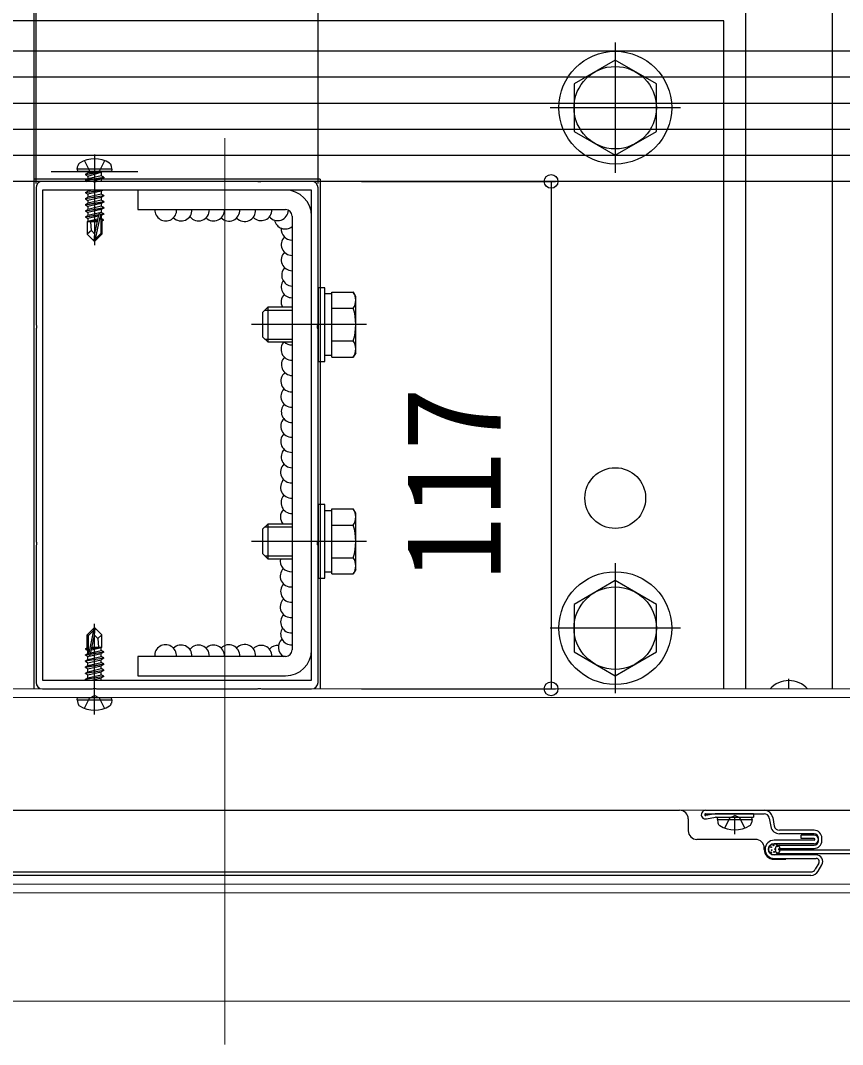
# Model space of a CAD drawing. Units: millimetres, scale not verified. Extents: x -1312 to 1312, y -1957 to 1945.
# Drawn here: x -440.6 to -251.1, y -607.8 to -371.7 of the extents above; entities that cross this region are included whole.
import ezdxf
from ezdxf.enums import TextEntityAlignment as Align

# ---------------------------------------------------------------- set-up
doc = ezdxf.new("R2010")
doc.units = ezdxf.units.MM
doc.header["$LTSCALE"] = 10
for name, color, linetype in [('0-3_YKK_11', 7, 'Continuous'), ('0-5_YKK_13', 4, 'Continuous'), ('0-6_YKK_D', 6, 'Continuous')]:
    doc.layers.add(name, color=color, linetype=linetype)
doc.layers.add('0-4_YKK_12', color=2, linetype='Continuous', lineweight=18)
doc.styles.add('ＭＳ ゴシック', font='')
doc.styles.get('ＭＳ ゴシック').set_extended_font_data('MS Gothic')

msp = doc.modelspace()

# ---------------------------------------------------------------- linework, layer by layer
at = {"layer": '0-3_YKK_11'}
for points in [[(-437, -410.3), (-437, -441.85), (-436.88, -442.03), (-436.88, -442.58), (-437, -442.76)], [(-373.5, -408.8), (-385.04, -408.8), (-385.23, -408.92), (-385.77, -408.92), (-385.96, -408.8), (-423.04, -408.8), (-423.23, -408.92), (-423.77, -408.92), (-423.96, -408.8), (-435.5, -408.8)], [(-372, -524.3), (-372, -492.76), (-372.12, -492.58), (-372.12, -492.03), (-372, -491.85), (-372, -442.76), (-372.12, -442.58), (-372.12, -442.03), (-372, -441.85), (-372, -410.3)], [(-437, -442.76), (-437, -491.85), (-436.88, -492.03), (-436.88, -492.58), (-437, -492.76), (-437, -524.3)], [(-435.5, -525.8), (-423.96, -525.8), (-423.77, -525.68), (-423.23, -525.68), (-423.04, -525.8), (-385.96, -525.8), (-385.77, -525.68), (-385.23, -525.68), (-385.04, -525.8), (-373.5, -525.8)]]:
    msp.add_lwpolyline(points, dxfattribs=at)
msp.add_lwpolyline([(-435.5, -410.8), (-435.5, -523.8), (-373.5, -523.8), (-373.5, -410.8)], close=True, dxfattribs=at)
for centre, start, end in [((-435.5, -410.3), 90, 180), ((-373.5, -410.3), 0, 90), ((-435.5, -524.3), 180, 270), ((-373.5, -524.3), 270, 360)]:
    msp.add_arc(centre, 1.5, start, end, dxfattribs=at)
at = {"layer": '0-4_YKK_12'}
for p, q in [((-393.5, -398.8), (-393.5, -607.8)), ((-212, -525.8), (-559, -525.8)), ((-212, -525.8), (-559, -525.8)), ((-212, -527.8), (-559, -527.8)), ((-212, -553.8), (-559, -553.8)), ((-212, -553.8), (-559, -553.8)), ((-212, -570.8), (-559, -570.8)), ((-212, -572.8), (-559, -572.8)), ((-212, -597.8), (-559, -597.8))]:
    msp.add_line(p, q, dxfattribs=at)
at = {"layer": '0-5_YKK_13'}
for p, q in [((-437.5, -364.8), (-437.5, -408.8)), ((-303.5, -376.8), (-303.5, -406.8)), ((-212, -378.8), (-559, -378.8)), ((-212, -378.8), (-559, -378.8)), ((-212, -384.8), (-559, -384.8)), ((-212, -390.8), (-559, -390.8)), ((-288.5, -391.8), (-318.5, -391.8)), ((-212, -396.8), (-559, -396.8)), ((-212, -402.8), (-559, -402.8)), ((-423.5, -402.6), (-423.5, -423.5)), ((-427.5, -406), (-427.36, -405.2)), ((-419.5, -406), (-427.5, -406)), ((-427.5, -406), (-427.41, -406.5)), ((-419.5, -406), (-419.64, -405.2)), ((-419.5, -406), (-419.59, -406.5)), ((-371.5, -408.3), (-437.5, -408.3)), ((-433.5, -406.5), (-413.5, -406.5)), ((-419.59, -406.5), (-427.41, -406.5)), ((-425.6, -407.15), (-422, -406.55)), ((-422, -406.65), (-425.6, -407.25)), ((-425.6, -407.15), (-425.05, -406.84)), ((-425.6, -407.15), (-425.6, -407.25)), ((-425.6, -407.15), (-425.6, -407.25)), ((-425.6, -407.25), (-425.05, -407.57)), ((-425.6, -408.55), (-421.4, -407.85)), ((-421.4, -407.95), (-425.6, -408.65)), ((-425.6, -408.55), (-425.05, -408.24)), ((-422, -406.55), (-425.05, -406.84)), ((-425.05, -407.57), (-422, -406.65)), ((-425.05, -406.7), (-425.05, -406.84)), ((-421.95, -407.54), (-425.05, -408.24)), ((-425.05, -407.57), (-425.05, -408.24)), ((-421.95, -408.27), (-424.31, -408.8)), ((-422, -406.55), (-422, -406.65)), ((-421.95, -406.7), (-421.95, -407.54)), ((-421.4, -407.85), (-421.95, -407.54)), ((-421.4, -407.95), (-421.95, -408.27)), ((-421.95, -408.27), (-421.95, -408.8)), ((-421.4, -407.85), (-421.4, -407.95)), ((-371.5, -408.3), (-371.5, -525.8)), ((-212, -408.8), (-559, -408.8)), ((-437.5, -408.8), (-437.5, -525.8)), ((-425.6, -408.55), (-425.6, -408.65)), ((-425.6, -408.65), (-425.34, -408.8)), ((-421.7, -410.8), (-425.6, -411.45)), ((-425.6, -411.35), (-422.3, -410.8)), ((-424.02, -410.8), (-425.05, -411.04)), ((-425.05, -410.8), (-425.05, -411.04)), ((-413.5, -410.8), (-413.5, -415.3)), ((-379.5, -410.8), (-413.5, -410.8)), ((-425.6, -411.35), (-425.05, -411.04)), ((-425.6, -411.35), (-425.6, -411.45)), ((-425.6, -411.45), (-425.05, -411.77)), ((-425.6, -412.75), (-421.4, -412.05)), ((-421.4, -412.15), (-425.6, -412.85)), ((-425.6, -412.75), (-425.05, -412.44)), ((-425.6, -412.75), (-425.6, -412.85)), ((-425.6, -412.85), (-425.05, -413.17)), ((-421.95, -411.74), (-425.05, -412.44)), ((-425.05, -411.77), (-425.05, -412.44)), ((-421.95, -413.14), (-425.05, -413.84)), ((-425.05, -413.17), (-425.05, -413.84)), ((-421.95, -411.07), (-421.95, -411.74)), ((-421.4, -412.05), (-421.95, -411.74)), ((-421.95, -412.47), (-421.95, -413.14)), ((-421.4, -413.45), (-421.95, -413.14)), ((-421.4, -412.05), (-421.4, -412.15)), ((-425.6, -414.15), (-421.4, -413.45)), ((-421.4, -413.55), (-425.6, -414.25)), ((-425.6, -414.15), (-425.05, -413.84)), ((-425.6, -414.15), (-425.6, -414.25)), ((-425.6, -414.25), (-425.05, -414.57)), ((-425.6, -415.55), (-421.4, -414.85)), ((-421.4, -414.95), (-425.6, -415.65)), ((-425.6, -415.55), (-425.05, -415.24)), ((-421.95, -414.54), (-425.05, -415.24)), ((-425.05, -414.57), (-425.05, -415.24)), ((-421.95, -413.87), (-421.95, -414.54)), ((-421.4, -414.85), (-421.95, -414.54)), ((-421.95, -415.27), (-421.95, -415.94)), ((-421.4, -413.45), (-421.4, -413.55)), ((-421.4, -414.85), (-421.4, -414.95)), ((-413.5, -415.3), (-379.5, -415.3)), ((-425.6, -415.55), (-425.6, -415.65)), ((-425.6, -415.65), (-425.05, -415.97)), ((-425.6, -416.95), (-422.57, -416.45)), ((-422.6, -416.55), (-425.6, -417.05)), ((-425.6, -416.95), (-425.05, -416.64)), ((-425.6, -416.95), (-425.6, -417.05)), ((-425.6, -417.05), (-425.05, -417.37)), ((-421.95, -415.94), (-425.05, -416.64)), ((-425.05, -415.97), (-425.05, -416.64)), ((-422.66, -416.83), (-425.05, -417.37)), ((-425.05, -417.37), (-425.05, -418.04)), ((-422.8, -417.53), (-425.05, -418.04)), ((-422.87, -417.82), (-424.58, -418.1)), ((-422.59, -416.5), (-423.5, -420.88)), ((-422.17, -416.38), (-423.35, -422.08)), ((-422.17, -416.38), (-421.4, -416.25)), ((-421.4, -416.35), (-422.11, -416.47)), ((-422.1, -416.55), (-422.1, -420.83)), ((-421.95, -417.34), (-422.1, -417.37)), ((-421.5, -417.6), (-422.1, -417.69)), ((-421.5, -417.81), (-422.1, -417.93)), ((-421.4, -416.25), (-421.95, -415.94)), ((-421.95, -416.67), (-421.95, -417.34)), ((-421.5, -417.6), (-421.95, -417.34)), ((-421.5, -417.81), (-421.8, -417.98)), ((-421.5, -417.6), (-421.5, -417.81)), ((-421.4, -416.25), (-421.4, -416.35)), ((-378, -416.8), (-378, -516.8)), ((-425.2, -418.1), (-425.05, -418.04)), ((-425.2, -418.1), (-425.2, -420.95)), ((-422.92, -418.1), (-425.2, -418.1)), ((-424.24, -420.15), (-425.2, -420.95)), ((-422.92, -418.09), (-423, -418.1)), ((-421.8, -418.1), (-422.1, -418.1)), ((-421.8, -417.98), (-421.8, -420.95)), ((-423.65, -422.5), (-425.2, -420.95)), ((-423.5, -420.88), (-423.65, -422.5)), ((-423.65, -422.5), (-423.35, -422.5)), ((-423.5, -420.88), (-423.5, -422.5)), ((-422.1, -420.83), (-423.35, -422.08)), ((-423.35, -422.5), (-421.8, -420.95)), ((-423.35, -422.08), (-423.35, -422.5)), ((-421.8, -420.95), (-422.1, -420.83)), ((-372, -433.3), (-372, -450.3)), ((-370.4, -433.3), (-372, -433.3)), ((-370.4, -450.3), (-370.4, -433.3)), ((-368.8, -434.3), (-363.88, -434.3)), ((-368.8, -449.31), (-368.8, -434.3)), ((-363.3, -435.3), (-363.88, -434.3)), ((-368.8, -434.75), (-370.4, -434.75)), ((-363.3, -448.3), (-363.3, -435.3)), ((-384.8, -439), (-383.6, -437.8)), ((-384.8, -439), (-384.8, -444.6)), ((-384.25, -438.45), (-378, -438.45)), ((-378, -437.8), (-383.6, -437.8)), ((-383.6, -437.8), (-383.6, -445.8)), ((-368.8, -445.8), (-368.8, -437.8)), ((-368.8, -438.05), (-363.88, -438.05)), ((-360.8, -441.8), (-387.3, -441.8)), ((-384.8, -444.6), (-383.6, -445.8)), ((-384.25, -445.15), (-378, -445.15)), ((-383.6, -445.8), (-378, -445.8)), ((-368.8, -445.55), (-363.88, -445.55)), ((-363.3, -448.3), (-363.88, -449.31)), ((-372, -450.3), (-370.4, -450.3)), ((-370.4, -448.85), (-368.8, -448.85)), ((-368.8, -449.31), (-363.88, -449.31)), ((-368.8, -484.75), (-370.4, -484.75)), ((-368.8, -484.3), (-363.88, -484.3)), ((-368.8, -499.31), (-368.8, -484.3)), ((-363.3, -485.3), (-363.88, -484.3)), ((-363.3, -498.3), (-363.3, -485.3)), ((-384.8, -489), (-383.6, -487.8)), ((-384.25, -488.45), (-378, -488.45)), ((-378, -487.8), (-383.6, -487.8)), ((-383.6, -487.8), (-383.6, -495.8)), ((-368.8, -495.8), (-368.8, -487.8)), ((-368.8, -488.05), (-363.88, -488.05)), ((-384.8, -489), (-384.8, -494.6)), ((-360.8, -491.8), (-387.3, -491.8)), ((-384.8, -494.6), (-383.6, -495.8)), ((-384.25, -495.15), (-378, -495.15)), ((-383.6, -495.8), (-378, -495.8)), ((-368.8, -495.55), (-363.88, -495.55)), ((-303.5, -496.8), (-303.5, -526.8)), ((-370.4, -498.85), (-368.8, -498.85)), ((-368.8, -499.31), (-363.88, -499.31)), ((-363.3, -498.3), (-363.88, -499.31)), ((-423.65, -511.8), (-425.2, -513.35)), ((-424.9, -513.48), (-423.65, -512.23)), ((-424.83, -517.93), (-423.65, -512.23)), ((-423.35, -511.8), (-423.65, -511.8)), ((-423.65, -512.23), (-423.65, -511.8)), ((-423.5, -531.7), (-423.5, -510.8)), ((-423.5, -513.43), (-423.5, -511.8)), ((-423.5, -513.43), (-423.35, -511.8)), ((-423.35, -511.8), (-421.8, -513.35)), ((-288.5, -511.8), (-318.5, -511.8)), ((-425.2, -516.32), (-425.2, -513.35)), ((-425.2, -513.35), (-424.9, -513.48)), ((-424.9, -517.76), (-424.9, -513.48)), ((-424.41, -517.81), (-423.5, -513.43)), ((-422.76, -514.16), (-421.8, -513.35)), ((-421.8, -516.2), (-421.8, -513.35)), ((-425.5, -516.5), (-425.2, -516.32)), ((-425.5, -516.5), (-424.9, -516.38)), ((-425.5, -516.71), (-425.5, -516.5)), ((-425.5, -516.71), (-424.9, -516.61)), ((-425.5, -516.71), (-425.05, -516.97)), ((-425.2, -516.2), (-424.9, -516.2)), ((-425.05, -516.97), (-424.9, -516.94)), ((-425.05, -517.64), (-425.05, -516.97)), ((-424.34, -517.48), (-421.95, -516.94)), ((-424.2, -516.78), (-421.95, -516.27)), ((-424.13, -516.49), (-422.42, -516.2)), ((-424.08, -516.22), (-424, -516.2)), ((-424.08, -516.2), (-421.8, -516.2)), ((-421.8, -516.2), (-421.95, -516.27)), ((-421.95, -516.94), (-421.95, -516.27)), ((-421.4, -517.25), (-421.95, -516.94)), ((-425.6, -517.95), (-424.89, -517.83)), ((-424.83, -517.93), (-425.6, -518.05)), ((-425.6, -518.05), (-425.6, -517.95)), ((-425.6, -518.05), (-425.05, -518.37)), ((-425.6, -519.35), (-421.4, -518.65)), ((-421.4, -518.75), (-425.6, -519.45)), ((-425.6, -519.45), (-425.6, -519.35)), ((-425.05, -518.37), (-421.95, -517.67)), ((-425.05, -519.04), (-425.05, -518.37)), ((-425.05, -519.77), (-421.95, -519.07)), ((-421.4, -517.35), (-424.43, -517.86)), ((-424.4, -517.75), (-421.4, -517.25)), ((-421.4, -517.35), (-421.95, -517.67)), ((-421.95, -518.34), (-421.95, -517.67)), ((-421.4, -518.65), (-421.95, -518.34)), ((-421.4, -518.75), (-421.95, -519.07)), ((-421.95, -519.74), (-421.95, -519.07)), ((-421.4, -517.35), (-421.4, -517.25)), ((-421.4, -518.75), (-421.4, -518.65)), ((-413.5, -518.3), (-413.5, -522.8)), ((-379.5, -518.3), (-413.5, -518.3)), ((-425.6, -519.45), (-425.05, -519.77)), ((-425.6, -520.75), (-421.4, -520.05)), ((-421.4, -520.15), (-425.6, -520.85)), ((-425.6, -520.85), (-425.6, -520.75)), ((-425.6, -520.85), (-425.05, -521.17)), ((-425.6, -522.15), (-421.4, -521.45)), ((-421.4, -521.55), (-425.6, -522.25)), ((-425.05, -520.44), (-425.05, -519.77)), ((-425.05, -521.17), (-421.95, -520.47)), ((-425.05, -521.84), (-425.05, -521.17)), ((-421.4, -520.05), (-421.95, -519.74)), ((-421.4, -520.15), (-421.95, -520.47)), ((-421.95, -521.14), (-421.95, -520.47)), ((-421.4, -521.45), (-421.95, -521.14)), ((-421.4, -521.55), (-421.95, -521.87)), ((-421.4, -520.15), (-421.4, -520.05)), ((-421.4, -521.55), (-421.4, -521.45)), ((-425.6, -522.25), (-425.6, -522.15)), ((-425.6, -522.25), (-425.05, -522.57)), ((-425.6, -523.55), (-421.4, -522.85)), ((-421.4, -522.95), (-425.6, -523.65)), ((-425.6, -523.65), (-425.6, -523.55)), ((-425.6, -523.65), (-425.34, -523.8)), ((-425.05, -522.57), (-421.95, -521.87)), ((-425.05, -523.24), (-425.05, -522.57)), ((-424.31, -523.8), (-421.95, -523.27)), ((-421.95, -522.54), (-421.95, -521.87)), ((-421.4, -522.85), (-421.95, -522.54)), ((-421.4, -522.95), (-421.95, -523.27)), ((-421.95, -523.8), (-421.95, -523.27)), ((-421.4, -522.95), (-421.4, -522.85)), ((-413.5, -522.8), (-379.5, -522.8)), ((-263.5, -525.8), (-263.5, -523.5)), ((-427.5, -528.3), (-427.41, -527.8)), ((-427.5, -528.3), (-427.36, -529.11)), ((-427.5, -528.3), (-419.5, -528.3)), ((-427.41, -527.8), (-419.59, -527.8)), ((-419.5, -528.3), (-419.64, -529.11)), ((-419.5, -528.3), (-419.59, -527.8)), ((-559, -553.8), (-288.68, -553.8)), ((-282.68, -553.8), (-269.18, -553.8)), ((-282.68, -554.6), (-269.18, -554.6)), ((-280.46, -554.61), (-282.65, -555)), ((-279.68, -554.6), (-280.32, -554.6)), ((-271.68, -554.6), (-279.99, -554.6)), ((-271.68, -554.6), (-271.68, -555.4)), ((-269.18, -553.8), (-212, -553.8)), ((-286.68, -555.8), (-286.68, -558.5)), ((-282.51, -555.79), (-280.39, -555.41)), ((-280.25, -555.4), (-271.68, -555.4)), ((-279.97, -555.9), (-279.88, -555.4)), ((-279.97, -555.9), (-279.83, -556.7)), ((-279.97, -555.9), (-271.97, -555.9)), ((-279.88, -555.4), (-272.06, -555.4)), ((-275.97, -559.3), (-275.97, -555.4)), ((-271.97, -555.9), (-272.11, -556.7)), ((-271.97, -555.9), (-272.06, -555.4)), ((-268, -555.59), (-267.64, -557.56)), ((-267.21, -555.44), (-266.85, -557.42)), ((-257.68, -558.4), (-265.67, -558.4)), ((-257.68, -559.2), (-265.67, -559.2)), ((-260.68, -560.3), (-260.68, -559.5)), ((-257.68, -559.5), (-260.68, -559.5)), ((-271.18, -560.5), (-284.68, -560.5)), ((-257.68, -560.7), (-266.88, -560.7)), ((-257.68, -561.5), (-266.88, -561.5)), ((-265.68, -561.8), (-257.68, -561.8)), ((-257.68, -560.3), (-260.68, -560.3)), ((-256.68, -560.8), (-256.68, -560.2)), ((-255.88, -560.8), (-255.88, -560.2)), ((-269.18, -562.8), (-269.18, -562.5)), ((-257.18, -564.1), (-266.88, -564.1)), ((-265.68, -562.6), (-257.68, -562.6)), ((-248.76, -563), (-265.68, -563)), ((-248.76, -563.8), (-265.68, -563.8)), ((-266.88, -564.9), (-257.18, -564.9)), ((-266.88, -565.1), (-264.18, -565.1)), ((-256.58, -565.95), (-257.42, -567.4)), ((-256.72, -567.8), (-255.89, -566.35)), ((-444.15, -568), (-258.45, -568)), ((-258.45, -568.8), (-444.15, -568.8))]:
    msp.add_line(p, q, dxfattribs=at)
for points in [[(-273.5, -364.8), (-273.5, -408.8), (-273.5, -525.8)], [(-253.5, -364.8), (-253.5, -408.8), (-253.5, -525.8)], [(-278.5, -525.8), (-278.5, -371.8), (-508.5, -371.8)], [(-425.8, -404.02), (-424.65, -406.34), (-423.5, -406.95)], [(-421.2, -404.02), (-422.36, -406.34), (-423.5, -406.95)], [(-421.49, -410.8), (-421.95, -411.07), (-425.05, -411.77)], [(-421.4, -412.15), (-421.95, -412.47), (-425.05, -413.17)], [(-421.4, -413.55), (-421.95, -413.87), (-425.05, -414.57)], [(-421.4, -414.95), (-421.95, -415.27), (-425.05, -415.97)], [(-421.4, -416.35), (-421.95, -416.67), (-422.1, -416.7)], [(-423.5, -420.88), (-424.24, -420.15), (-424.4, -418.1)], [(-423.5, -513.43), (-422.76, -514.16), (-422.6, -516.2)], [(-425.6, -517.95), (-425.05, -517.64), (-424.9, -517.6)], [(-425.6, -519.35), (-425.05, -519.04), (-421.95, -518.34)], [(-425.6, -520.75), (-425.05, -520.44), (-421.95, -519.74)], [(-425.6, -522.15), (-425.05, -521.84), (-421.95, -521.14)], [(-425.6, -523.55), (-425.05, -523.24), (-421.95, -522.54)], [(-425.8, -530.28), (-424.64, -527.97), (-423.5, -527.36)], [(-421.2, -530.28), (-422.35, -527.97), (-423.5, -527.36)], [(-278.27, -557.88), (-277.11, -555.56), (-275.97, -554.96)], [(-273.67, -557.88), (-274.82, -555.56), (-275.97, -554.96)]]:
    msp.add_lwpolyline(points, dxfattribs=at)
for points in [[(-303.5, -380.83), (-313, -386.32), (-313, -397.29), (-303.5, -402.77), (-294, -397.29), (-294, -386.32)], [(-372, -483.3), (-372, -500.3), (-370.4, -500.3), (-370.4, -483.3)], [(-303.5, -500.83), (-313, -506.32), (-313, -517.29), (-303.5, -522.77), (-294, -517.29), (-294, -506.32)]]:
    msp.add_lwpolyline(points, close=True, dxfattribs=at)
for centre, radius in [((-303.5, -391.8), 13), ((-303.5, -391.8), 9.5), ((-303.5, -481.8), 7), ((-303.5, -511.8), 13), ((-303.5, -511.8), 9.5), ((-266.88, -562.8), 1.3), ((-267.03, -561.87), 0.1), ((-267.56, -562.29), 0.1), ((-267.56, -563.49), 0.1), ((-267.46, -563), 0.1), ((-266.9, -563.39), 0.1), ((-266.68, -562.79), 0.1), ((-266.27, -563.59), 0.1), ((-266.17, -562.09), 0.1), ((-265.77, -562.8), 0.1)]:
    msp.add_circle(centre, radius, dxfattribs=at)
for centre, radius, start, end in [((-423.5, -410.1), 6.5, 57.9441, 122.0559), ((-426.47, -405.36), 0.9, 122.0559, 170), ((-420.53, -405.36), 0.9, 10, 57.9441), ((-425.25, -406.7), 0.2, 0, 90), ((-421.75, -406.7), 0.2, 90, 180), ((-379.5, -416.8), 6, 0, 90), ((-407.09, -415.41), 2.5, 177.5791, 2.4209), ((-403.55, -415.41), 2.5, 224.9296, 2.4209), ((-399.55, -415.41), 2.5, 216.9764, 2.4209), ((-396.08, -415.41), 2.5, 225.9089, 2.4209), ((-392.53, -415.47), 2.5, 223.8207, 3.8997), ((-388.92, -415.54), 2.5, 222.783, 5.3811), ((-385.12, -415.34), 2.5, 223.3399, 0.9436), ((-381.31, -415.34), 2.5, 220.327, 357.142), ((-379.5, -416.8), 1.5, 0, 90), ((-422.35, -416.55), 0.248, 0, 167.191), ((-379.56, -417.26), 2.5, 191.1921, 308.7142), ((-377.98, -419.86), 2.5, 173.6774, 269.6156), ((-377.98, -423.37), 2.5, 135.3801, 269.6156), ((-377.98, -426.89), 2.5, 135.3779, 269.6156), ((-377.88, -430.42), 2.5, 136.5519, 267.3522), ((-378.01, -433.12), 2.5, 144.663, 270.2694), ((-366.62, -436.17), 3.32, 325.6157, 34.3843), ((-378.01, -436.63), 2.5, 135.3779, 207.9813), ((-375.72, -441.8), 12.42, 342.4121, 17.5879), ((-378.04, -447.51), 2.5, 135.3779, 270.9233), ((-378.04, -444), 2.5, 226.1086, 270.9233), ((-366.62, -447.43), 3.32, 325.6157, 34.3843), ((-377.94, -451.05), 2.5, 136.5519, 268.6606), ((-378.07, -454.85), 2.5, 128.5381, 271.5772), ((-378.07, -458.36), 2.5, 135.3779, 271.5772), ((-377.97, -461.9), 2.5, 136.5519, 269.3145), ((-378.1, -465.26), 2.5, 135.6207, 272.2314), ((-378.1, -468.77), 2.5, 135.3779, 272.2314), ((-378, -472.31), 2.5, 136.5519, 269.9684), ((-378.14, -475.82), 2.5, 133.1346, 273.1414), ((-378.14, -479.33), 2.5, 135.3779, 273.1414), ((-378.04, -482.86), 2.5, 136.5519, 270.8774), ((-378.18, -486.17), 2.5, 136.2449, 220.8918), ((-366.62, -486.17), 3.32, 325.6157, 34.3843), ((-375.72, -491.8), 12.42, 342.4121, 17.5879), ((-378.22, -496.29), 2.5, 168.6358, 274.964), ((-366.62, -497.43), 3.32, 325.6157, 34.3843), ((-378.22, -499.81), 2.5, 135.3779, 274.964), ((-378.12, -503.34), 2.5, 136.5519, 272.6963), ((-378.22, -506.86), 2.5, 135.3779, 274.964), ((-378.12, -510.4), 2.5, 136.5519, 272.6963), ((-378.12, -513.14), 2.5, 146.7575, 272.6963), ((-378.64, -516.2), 2.5, 131.9903, 237.1599), ((-407.15, -518.13), 2.5, 356.1003, 183.8997), ((-403.55, -518.2), 2.5, 357.5791, 135.0232), ((-399.55, -518.2), 2.5, 357.5791, 143.0236), ((-396.08, -518.2), 2.5, 357.5791, 134.0911), ((-392.53, -518.13), 2.5, 356.1003, 136.1793), ((-388.92, -518.07), 2.5, 354.6189, 137.217), ((-385.12, -518.26), 2.5, 359.0564, 136.6601), ((-381.31, -518.26), 2.5, 85.1307, 136.6601), ((-379.5, -516.8), 1.5, 270, 0), ((-379.5, -516.8), 6, 270, 0), ((-424.65, -517.76), 0.248, 180, 347.191), ((-263.5, -529.8), 5.9, 42.6849, 137.3151), ((-426.47, -528.95), 0.9, 190, 237.9441), ((-423.5, -524.2), 6.5, 237.9441, 302.0559), ((-420.53, -528.95), 0.9, 302.0559, 350), ((-288.68, -555.8), 2, 0, 90), ((-282.68, -554.8), 1, 90, 280), ((-282.68, -554.8), 0.2, 90, 280), ((-280.32, -555.4), 0.8, 90, 100), ((-269.18, -555.8), 2, 10.386, 90), ((-269.18, -555.8), 1.2, 10.386, 90), ((-280.25, -556.2), 0.8, 90, 100), ((-278.94, -556.55), 0.9, 190, 237.9441), ((-272.99, -556.55), 0.9, 302.0559, 350), ((-284.68, -558.5), 2, 180, 270), ((-275.97, -551.8), 6.5, 237.9441, 302.0559), ((-265.67, -557.2), 2, 190.386, 270), ((-265.67, -557.2), 1.2, 190.386, 270), ((-257.68, -560.2), 1.8, 0, 90), ((-257.68, -560.2), 1, 0, 90), ((-257.68, -560.5), 1, 0, 90), ((-271.18, -562.5), 2, 0, 90), ((-266.88, -562.8), 2.1, 90, 180), ((-266.88, -562.8), 1.3, 90, 180), ((-265.68, -562.8), 1, 90, 180), ((-257.68, -560.5), 0.2, 360, 90), ((-257.68, -560.5), 0.2, 270, 0), ((-257.68, -560.5), 1, 270, 0), ((-257.68, -560.8), 1, 270, 0), ((-257.68, -560.8), 1.8, 270, 0), ((-266.88, -562.8), 2.3, 180, 270), ((-266.88, -562.8), 2.1, 180, 270), ((-266.88, -562.8), 1.3, 180, 270), ((-265.68, -562.8), 1, 180, 270), ((-265.68, -562.8), 0.2, 90, 180), ((-265.68, -562.8), 0.2, 180, 270), ((-257.18, -565.6), 1.5, 330, 90), ((-257.18, -565.6), 0.7, 330, 90), ((-258.45, -566.8), 1.2, 270, 330), ((-258.45, -566.8), 2, 270, 330)]:
    msp.add_arc(centre, radius, start, end, dxfattribs=at)
at = {"layer": '0-6_YKK_D'}
for p, q in [((-437, -409.3), (-437, -285.8)), ((-372, -409.3), (-372, -285.8)), ((-362, -408.8), (-317.3, -408.8)), ((-318.3, -408.8), (-318.3, -525.8)), ((-362, -525.8), (-317.3, -525.8))]:
    msp.add_line(p, q, dxfattribs=at)
for centre in [(-318.3, -408.8), (-318.3, -525.8)]:
    msp.add_circle(centre, 1.59, dxfattribs=at)

# ---------------------------------------------------------------- texts
at = {"layer": '0-6_YKK_D', "style": 'ＭＳ ゴシック'}
msp.add_text('117', height=21.99, rotation=90, dxfattribs=at).set_placement((-323.3, -500.97), align=Align.BOTTOM_LEFT)

doc.saveas('drawing.dxf')
